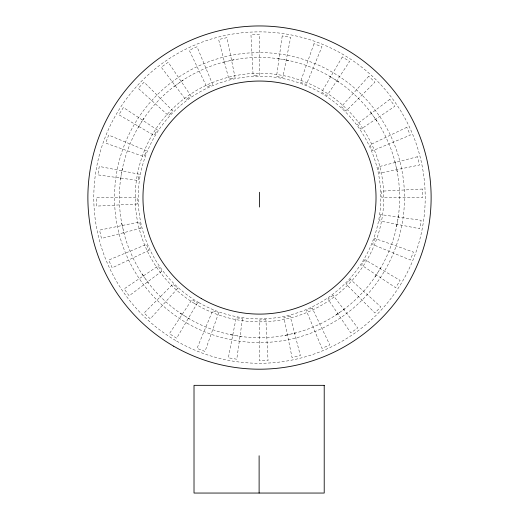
<?xml version="1.0" encoding="UTF-8"?>
<svg xmlns="http://www.w3.org/2000/svg" width="519" height="519" viewBox="0 0 519 519"><rect width="100%" height="100%" fill="white"/><g stroke="black" fill="none" stroke-linecap="round" stroke-linejoin="round"><path stroke-width="0.39" stroke-dasharray="2.6 1.95" d="M121.024 176.136L121.148 175.305M397.976 219.012L397.852 219.842M120.557 179.282L122.426 168.435M396.574 226.712L398.443 215.865M121.628 172.522L121.777 171.692M397.372 222.632L397.223 223.455M139.767 124.774L140.201 124.06M379.233 270.373L378.799 271.093M138.138 127.505L144.01 118.196M374.99 276.951L380.862 267.642M141.713 121.667L142.167 120.959M377.287 273.481L376.833 274.188M176.739 84.5L177.414 84M174.189 86.394L183.175 80.043M344.811 308.753L341.372 311.303M179.73 82.372L180.417 81.892M339.874 312.36L338.369 313.405M335.825 315.104L343.838 309.493A140.143 140.143 0 0 0 358.597 296.667L363.644 291.347A140.143 140.143 0 0 0 376.359 274.921M226.31 61.43L227.127 61.236M292.69 333.717L291.873 333.918M223.228 62.209L233.959 59.782M285.041 335.365L295.772 332.939M229.885 60.613L230.708 60.431M289.115 334.541L288.292 334.716M280.935 59.095L281.765 59.224M238.065 336.053L237.235 335.923M277.795 58.634L288.635 60.496M230.365 334.651L241.205 336.513M284.555 59.704L285.379 59.854M234.445 335.443L233.621 335.293M332.296 77.844L333.016 78.278M186.704 317.31L185.984 316.875M329.571 76.209L338.875 82.08M180.125 313.067L189.429 318.938M335.41 79.79L336.111 80.244M183.59 315.364L182.889 314.91M372.577 114.816L373.077 115.49M146.423 280.338L145.923 279.657M370.683 112.26L377.034 121.251M141.966 273.902L148.317 282.887M374.705 117.8L375.185 118.494M144.295 277.347L143.815 276.659M395.64 164.387L395.841 165.204M123.36 230.76L123.159 229.949M394.862 161.305L397.295 172.036M121.706 223.112L124.138 233.848M396.464 167.961L396.639 168.779M122.536 227.186L122.361 226.368M398.274 217.078A140.143 140.143 0 0 0 399.643 197.577L399.448 190.239A140.143 140.143 0 0 0 396.827 169.635M397.067 224.312A140.143 140.143 0 0 1 391.605 244.352L388.971 251.202A140.143 140.143 0 0 1 380.252 268.699M337.863 313.755A140.143 140.143 0 0 1 319.834 324.064L313.132 327.048A140.143 140.143 0 0 1 294.591 333.25M287.442 334.904A140.143 140.143 0 0 1 266.837 337.525L259.5 337.713A140.143 140.143 0 0 1 239.999 336.351M232.759 335.138A140.143 140.143 0 0 1 212.719 329.675L205.868 327.048A140.143 140.143 0 0 1 188.371 318.322M182.15 314.436A140.143 140.143 0 0 1 165.73 301.721L160.403 296.667A140.143 140.143 0 0 1 147.578 281.914M143.322 275.939A140.143 140.143 0 0 1 133.013 257.904L130.029 251.202A140.143 140.143 0 0 1 123.827 232.661M122.173 225.512A140.143 140.143 0 0 1 119.552 204.908L119.357 197.577A140.143 140.143 0 0 1 120.726 178.069M121.933 170.835A140.143 140.143 0 0 1 127.395 150.795L130.029 143.945A140.143 140.143 0 0 1 138.748 126.448M142.641 120.226A140.143 140.143 0 0 1 155.356 103.8L160.403 98.48A140.143 140.143 0 0 1 175.163 85.654M181.137 81.392A140.143 140.143 0 0 1 199.166 71.084L205.868 68.099A140.143 140.143 0 0 1 224.409 61.897M231.558 60.249A140.143 140.143 0 0 1 252.163 57.628L259.5 57.434A140.143 140.143 0 0 1 279.001 58.796M286.241 60.009A140.143 140.143 0 0 1 306.281 65.472L313.132 68.099A140.143 140.143 0 0 1 330.629 76.825M336.85 80.711A140.143 140.143 0 0 1 353.27 93.433L358.597 98.48A140.143 140.143 0 0 1 371.422 113.239M375.678 119.208A140.143 140.143 0 0 1 385.987 137.243L388.971 143.945A140.143 140.143 0 0 1 395.173 162.486M242.47 318.763L236.781 359.219L228.354 357.805L236.151 317.706L242.47 318.763M282.219 35.934L276.53 76.384L282.849 77.441L290.646 37.342L282.219 35.934M138.8 177.375L138.314 180.541L97.857 174.858L99.265 166.43L139.371 174.222L138.8 177.375M380.687 214.607L379.629 220.925L419.735 228.723L421.143 220.29L380.687 214.607M218.648 312.938L205.011 351.441L197.032 348.379L212.667 310.641L218.648 312.938M313.989 43.706L300.352 82.216L306.333 84.513L321.968 46.768L313.989 43.706M145.249 153.715L144.139 156.725L105.629 143.088L108.692 135.109L146.436 150.744L145.249 153.715M374.861 238.429L372.564 244.41L410.308 260.038L413.371 252.059L374.861 238.429M197.389 303.018L176.655 338.219L169.408 333.691L191.952 299.625L197.389 303.018M342.345 56.928L321.611 92.129L327.048 95.522L349.592 61.456L342.345 56.928M155.713 132.721L154.052 135.459L118.857 114.731L123.386 107.478L157.452 130.029L155.713 132.721M364.948 259.688L361.548 265.118L395.614 287.669L400.143 280.422L364.948 259.688M177.608 288.519L150.276 318.88L144.081 312.996L172.963 284.114L177.608 288.519M368.724 76.267L341.392 106.629L346.037 111.04L374.919 82.151L368.724 76.267M170.725 113.33L168.552 115.685L138.197 88.353L144.081 82.151L172.963 111.04L170.725 113.33M350.448 279.462L346.037 284.114L374.919 312.996L380.803 306.8L350.448 279.462M161.759 271.223L129.14 295.811L124.177 288.849L158.042 266.007L161.759 271.223M389.86 99.337L357.241 123.924L360.958 129.14L394.823 106.298L389.86 99.337M188.436 97.942L185.847 99.836L161.266 67.21L168.221 62.248L191.063 96.119L188.436 97.942M333.153 295.311L327.937 299.035L350.779 332.9L357.734 327.937L333.153 295.311M149.044 250.262L112.169 267.849L108.692 260.038L146.436 244.41L149.044 250.262M406.831 127.304L369.956 144.885L372.564 150.744L410.308 135.109L406.831 127.304M209.721 85.771L206.815 87.114L189.227 50.246L197.032 46.768L212.667 84.513L209.721 85.771M312.185 308.033L306.333 310.641L321.968 348.379L329.773 344.901L312.185 308.033M141.019 228.217L101.471 238.442L99.544 230.118L139.579 221.976L141.019 228.217M417.529 156.706L377.981 166.93L379.421 173.177L419.456 165.029L417.529 156.706M231.974 78.33L228.86 79.089L218.629 39.541L226.959 37.621L235.101 77.649L231.974 78.33M290.14 316.058L283.899 317.498L292.041 357.526L300.371 355.606L290.14 316.058M137.288 203.98L96.495 206.114L96.268 197.577L137.12 197.577L137.288 203.98M422.505 189.033L381.712 191.167L381.88 197.577L422.732 197.577L422.505 189.033M256.295 75.236L253.097 75.359L250.956 34.565L259.5 34.345L259.5 75.197L256.295 75.236M265.903 319.788L259.5 319.957L259.5 360.802L268.044 360.582L265.903 319.788M198.842 302.642A121.323 121.323 0 0 0 380.823 197.577A121.323 121.323 0 0 0 198.842 92.505A121.323 121.323 0 0 0 198.842 302.642M176.648 341.08A165.704 165.704 0 0 0 425.204 197.577A165.704 165.704 0 0 0 176.648 54.073A165.704 165.704 0 0 0 176.648 341.08M187.002 323.142A144.996 144.996 0 0 0 404.496 197.577A144.996 144.996 0 0 0 187.002 72.005A144.996 144.996 0 0 0 187.002 323.142M194.567 303.537A124.281 124.281 0 0 0 383.736 200.827A124.281 124.281 0 0 0 200.198 88.353A124.281 124.281 0 0 0 194.567 303.537"/><path stroke-width="0.78" d="M259.5 192.251L259.5 207.042M259.117 455.766L259.117 493.05M324.213 385.338L194.015 385.338L194.015 493.05L324.213 493.05L324.213 385.338M173.69 346.205A171.627 171.627 0 0 0 431.127 197.577A171.627 171.627 0 0 0 173.69 48.942A171.627 171.627 0 0 0 173.69 346.205M201.236 298.49A116.522 116.522 0 0 0 376.022 197.577A116.522 116.522 0 0 0 201.236 96.664A116.522 116.522 0 0 0 201.236 298.49"/></g></svg>
